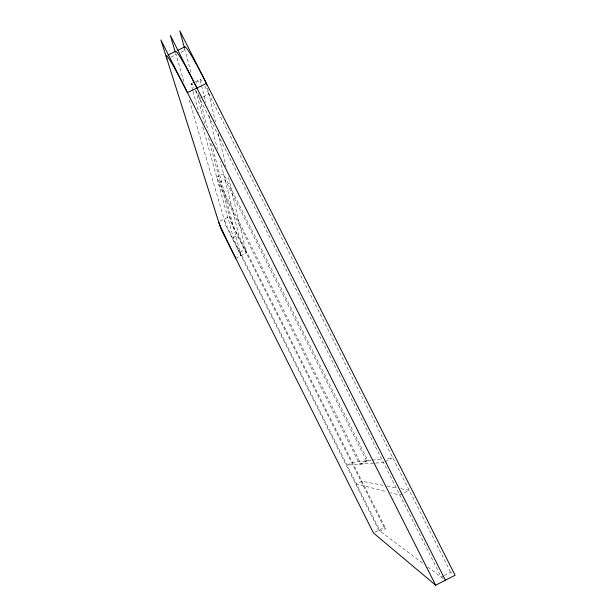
<?xml version="1.0" encoding="UTF-8"?>
<svg xmlns="http://www.w3.org/2000/svg" width="616" height="616" viewBox="0 0 616 616"><rect width="100%" height="100%" fill="white"/><g stroke="black" fill="none" stroke-linecap="round" stroke-linejoin="round"><path stroke-width="0.46" stroke-dasharray="3.08 2.31" d="M443.566 575.883L441.202 577.084L199.661 98.414A23.585 1.348 64.2 0 0 194.725 89.058M444.352 575.475L450.658 572.264L452.891 573.765M375.005 532.209L384.238 527.527L385.655 528.482L380.188 531.254L240.094 252.175A13.96 0.493 63.7 0 1 233.31 237.568L202.187 124.648M385.092 461.638L392.785 457.757L386.217 458.512M233.31 237.568L238.762 234.881L220.443 161.384M240.094 252.175L245.484 249.519A13.96 0.562 63.7 0 1 238.762 234.881M235.674 258.204L246.292 252.96L228.228 176.145M220.197 221.09L229.529 216.509A34.904 1.401 63.7 0 0 246.292 252.96M199.661 98.414L202.179 97.189M203.018 96.781L208.893 93.917L450.658 572.264M171.063 57.065L175.999 54.678A59.013 3.373 64.2 0 1 175.745 53.777L184.6 84.107M180.927 52.291L185.039 50.296A58.99 3.812 64.3 0 1 184.654 48.618M191.129 83.707L194.44 82.097M195.272 81.697L200.239 79.287M192.746 90.398L191.214 84.846L192.862 84.046M196.157 82.444L200.277 80.442A23.577 1.525 64.3 0 1 203.118 83.183M371.217 460.244L352.46 462.416L347.008 465.157L374.767 463.124M372.149 460.137L382.467 458.943M375.721 463.055L383.383 462.5M383.252 485.316L361.908 481.227L356.456 483.983L386.894 491.753M386.964 486.024L397.166 487.98M400.877 488.688L409.224 490.282L399.807 495.048L390.582 492.7M422.445 563.001L378.855 530.253L225.987 225.71L189.158 99.707M427.797 567.02L445.391 580.233M245.484 249.519L385.655 528.482M384.238 527.527L231.293 223.1L208.154 136.652M193.001 91.322L198.868 112.612M184.546 48.448L191.26 73.535M195.726 90.221L204.674 123.654M198.383 93.57L208.123 130.6M211.534 143.559L240.987 255.586A34.912 1.24 63.7 0 1 224.085 219.18M200.277 80.442L205.836 102.772M209.086 115.8L217.433 149.288M207.523 88.088L215.454 121.814M218.095 133.048L226.026 166.774M191.214 84.846A23.585 1.348 64.2 0 1 193.924 87.649M204.812 86.163A23.577 1.525 64.3 0 1 208.893 93.917M366.528 460.791L359.698 464.233L218.28 183.037L225.017 179.733L366.528 460.791M367.968 460.622L360.991 464.133L216.678 177.223L223.554 173.858L367.968 460.622"/><path stroke-width="0.92" d="M435.651 585.2L160.884 39.955L220.69 228.313L373.473 532.986L435.651 585.2L455.116 575.267L179.818 30.8L184.299 47.524M184.608 47.147A58.99 3.812 64.3 0 1 206.422 83.399L187.426 92.631A59.036 2.926 64.1 0 0 166.944 59.059M168.053 55.024L175.56 51.39M178.062 50.173L184.738 46.947M445.391 580.233L170.355 35.374L175.19 51.929M206.422 83.399L206.86 85.278M235.674 258.204A34.919 1.078 63.7 0 1 218.642 221.86M175.421 51.913A59.013 3.373 64.2 0 1 196.928 88.019"/></g></svg>
